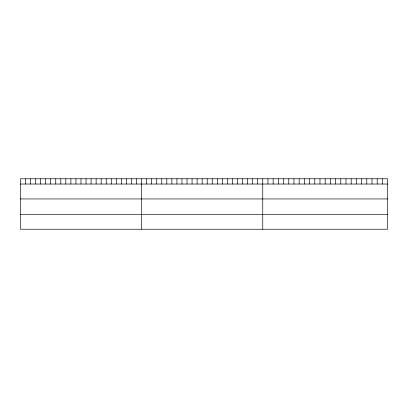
<?xml version="1.0" encoding="UTF-8"?>
<svg xmlns="http://www.w3.org/2000/svg" width="408" height="408" viewBox="0 0 408 408"><rect width="100%" height="100%" fill="white"/><g stroke="black" fill="none" stroke-linecap="round" stroke-linejoin="round"><path stroke-width="0.61" d="M387.6 184.028L387.6 229.23L20.4 229.23L20.4 178.77L387.6 178.77L387.6 184.028L20.4 184.028M20.4 198.946L387.6 198.946M20.4 214.312L387.6 214.312M382.398 178.77L382.398 184.028M377.196 178.77L377.196 184.028M371.994 178.77L371.994 184.028M366.792 178.77L366.792 184.028M361.59 178.77L361.59 184.028M356.388 178.77L356.388 184.028M351.186 178.77L351.186 184.028M345.984 178.77L345.984 184.028M340.782 178.77L340.782 184.028M335.58 178.77L335.58 184.028M330.378 178.77L330.378 184.028M325.176 178.77L325.176 184.028M319.974 178.77L319.974 184.028M314.772 178.77L314.772 184.028M309.57 178.77L309.57 184.028M304.368 178.77L304.368 184.028M299.166 178.77L299.166 184.028M293.964 178.77L293.964 184.028M288.762 178.77L288.762 184.028M283.56 178.77L283.56 184.028M278.358 178.77L278.358 184.028M273.156 178.77L273.156 184.028M267.954 178.77L267.954 184.028M262.752 178.77L262.752 229.23M257.703 178.77L257.703 184.028M252.654 178.77L252.654 184.028M247.605 178.77L247.605 184.028M242.556 178.77L242.556 184.028M237.507 178.77L237.507 184.028M232.458 178.77L232.458 184.028M227.409 178.77L227.409 184.028M222.36 178.77L222.36 184.028M217.311 178.77L217.311 184.028M212.262 178.77L212.262 184.028M207.213 178.77L207.213 184.028M202.164 178.77L202.164 184.028M197.115 178.77L197.115 184.028M192.066 178.77L192.066 184.028M187.017 178.77L187.017 184.028M181.968 178.77L181.968 184.028M176.919 178.77L176.919 184.028M171.87 178.77L171.87 184.028M166.821 178.77L166.821 184.028M161.772 178.77L161.772 184.028M156.723 178.77L156.723 184.028M151.674 178.77L151.674 184.028M146.625 178.77L146.625 184.028M141.576 178.77L141.576 229.23M136.527 178.77L136.527 184.028M131.478 178.77L131.478 184.028M126.429 178.77L126.429 184.028M121.38 178.77L121.38 184.028M116.331 178.77L116.331 184.028M111.282 178.77L111.282 184.028M106.233 178.77L106.233 184.028M101.184 178.77L101.184 184.028M96.135 178.77L96.135 184.028M91.086 178.77L91.086 184.028M86.037 178.77L86.037 184.028M80.988 178.77L80.988 184.028M75.939 178.77L75.939 184.028M70.89 178.77L70.89 184.028M65.841 178.77L65.841 184.028M60.792 178.77L60.792 184.028M55.743 178.77L55.743 184.028M50.694 178.77L50.694 184.028M45.645 178.77L45.645 184.028M40.596 178.77L40.596 184.028M35.547 178.77L35.547 184.028M30.498 178.77L30.498 184.028M25.449 178.77L25.449 184.028"/></g></svg>
